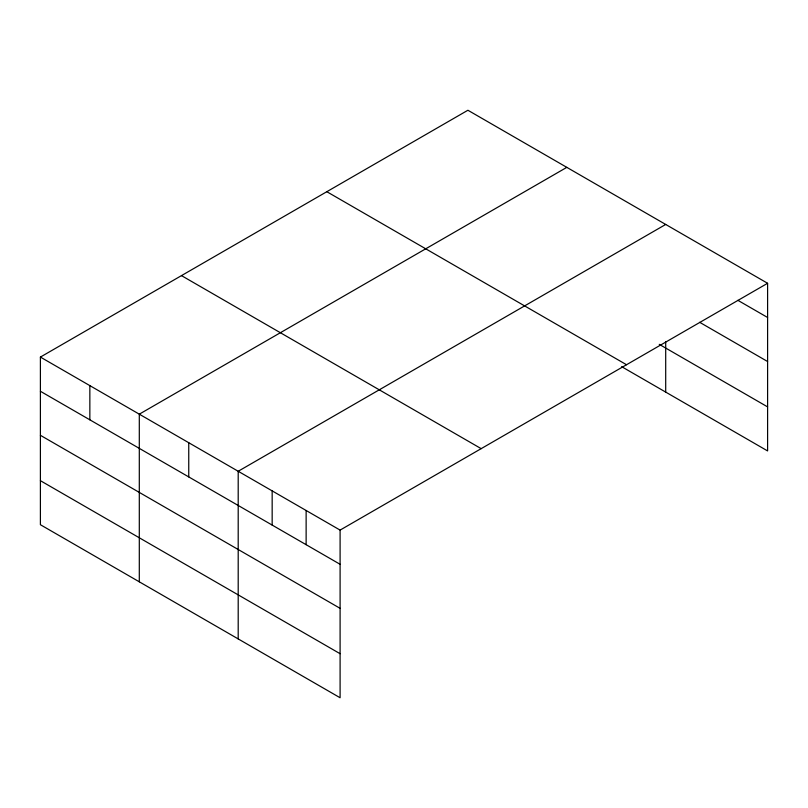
<?xml version="1.0" encoding="UTF-8"?>
<svg xmlns="http://www.w3.org/2000/svg" width="808" height="808" viewBox="0 0 808 808"><rect width="100%" height="100%" fill="white"/><g stroke="black" fill="none" stroke-linecap="round" stroke-linejoin="round"><path stroke-width="1.21" d="M40.4 357.075L340.097 530.099L340.097 697.748L40.4 524.715L40.4 357.075L467.903 110.252L767.6 283.285L767.6 450.925L621.625 366.65M566.802 167.357L139.299 414.171L139.299 581.821M665.701 224.452L238.198 471.266L238.198 638.916M340.097 530.099L767.6 283.285M737.876 300.324L767.6 317.483M699.667 322.301L767.6 361.519M659.257 344.339L767.6 406.889M326.826 191.708L626.523 364.731M181.477 275.619L481.174 448.652M40.4 391.274L340.097 564.297M40.4 435.31L340.097 608.333M40.4 480.679L340.097 653.712M665.701 341.754L665.701 392.102M306.131 510.494L306.131 544.683M272.165 490.88L272.165 525.079M188.749 442.723L188.749 476.922M89.85 385.618L89.85 419.817"/></g></svg>
